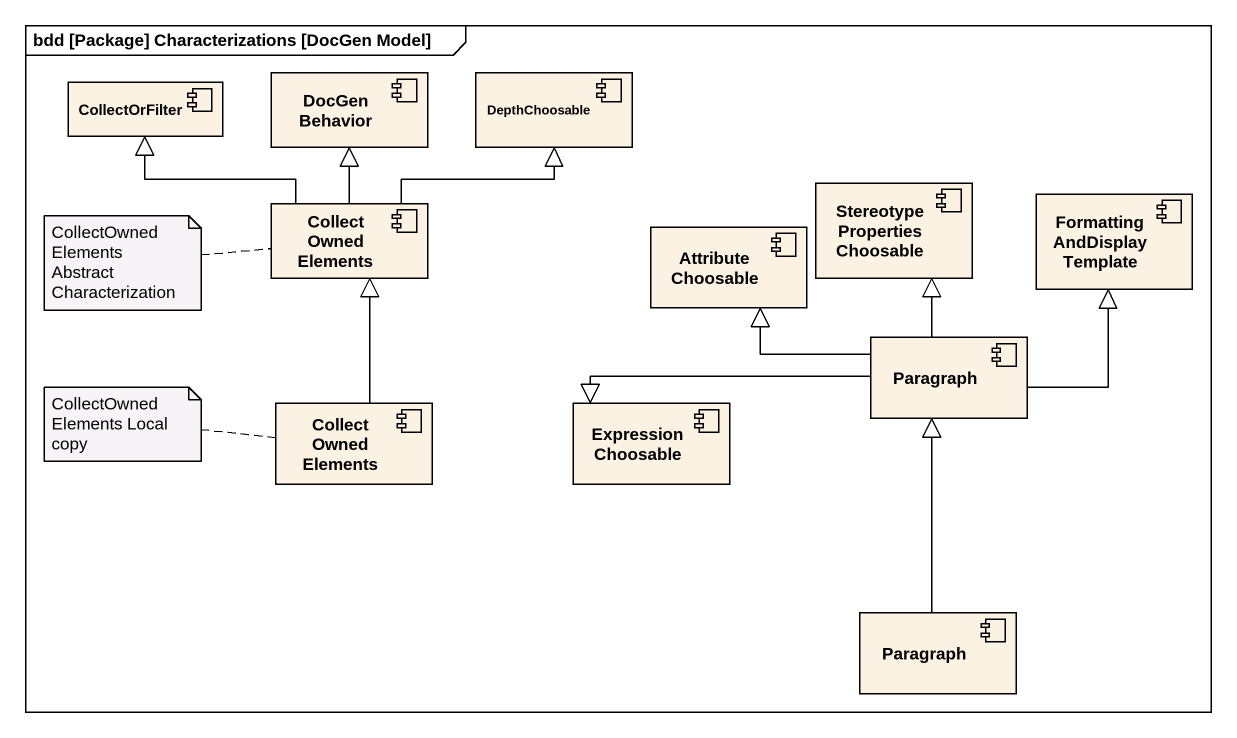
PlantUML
@startuml
mainframe bdd [Package] Characterizations [DocGen Model]
component CollectOrFilter
component "DocGen Behavior" as DocGen_Behavior
component DepthChoosable
component CollectOwnedElements
component AttributeChoosable
component "StereotypePropertiesChoosable" as StereotypePropertiesChoosabl
component FormattingAndDisplayTemplate
component Paragraph
component "CollectOwnedElements" as CollectOwnedElements_2
component ExpressionChoosable
component "Paragraph" as Paragraph_2
CollectOwnedElements -up-|> CollectOrFilter
CollectOwnedElements -up-|> DocGen_Behavior
CollectOwnedElements -up-|> DepthChoosable
Paragraph -left-|> AttributeChoosable
Paragraph -up-|> StereotypePropertiesChoosabl
Paragraph -up-|> FormattingAndDisplayTemplate
Paragraph -left-|> ExpressionChoosable
CollectOwnedElements_2 -up-|> CollectOwnedElements
Paragraph_2 -up-|> Paragraph
note left of CollectOwnedElements : CollectOwnedElements Abstract Characterization
note left of CollectOwnedElements_2 : CollectOwnedElements Local copy
@enduml
